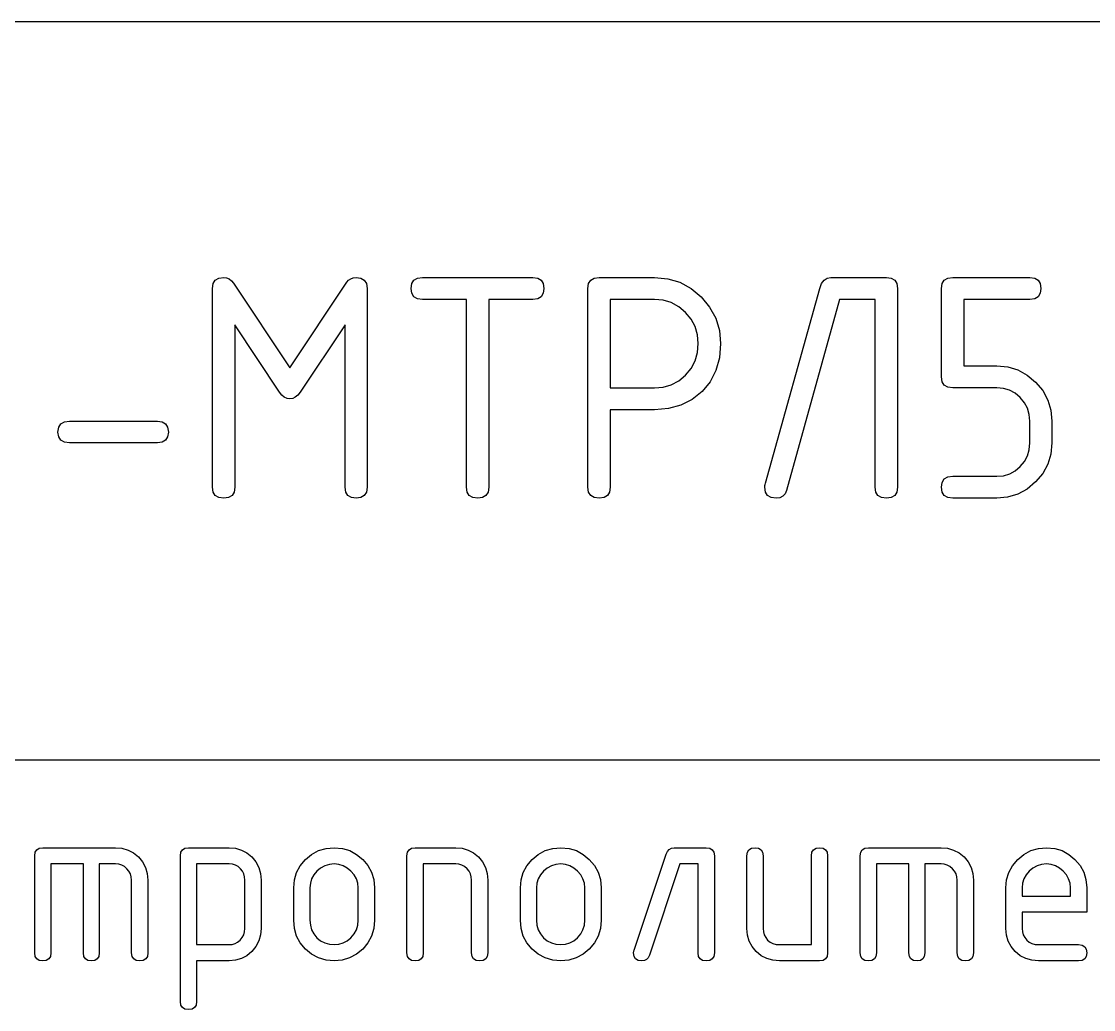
# Model space of a CAD drawing. Header units: millimetres. Extents: x 1 to 1188, y 1 to 840.
# Drawn here: x 1096.83 to 1111.4, y 47.29 to 60.71 of the extents above; entities that cross this region are included whole.
import ezdxf

# ---------------------------------------------------------------- set-up
doc = ezdxf.new("R2010")
doc.units = ezdxf.units.MM
doc.layers.add('GEOMETRY', color=7, linetype='Continuous')
doc.layers.add('TEXT_OUTLINE', color=7, linetype='Continuous')

msp = doc.modelspace()

# ---------------------------------------------------------------- linework, layer by layer
at = {"layer": 'GEOMETRY'}
for points in [[(999.815, 60.714), (1184.79, 60.714)], [(1099.715, 57.157), (1100.481, 56.005), (1101.253, 57.169)], [(1102.282, 57.235), (1103.782, 57.235)], [(1104.684, 57.235), (1105.434, 57.235)], [(1107.83, 57.235), (1108.585, 57.235)], [(1109.487, 57.235), (1110.535, 57.235)], [(1099.428, 54.385), (1099.428, 57.086)], [(1101.529, 57.086), (1101.529, 54.385)], [(1104.53, 54.385), (1104.53, 57.086)], [(1106.942, 54.44), (1107.681, 57.086)], [(1108.734, 57.086), (1108.734, 54.385)], [(1109.333, 55.884), (1109.333, 57.086)], [(1102.878, 54.385), (1102.878, 56.937), (1102.282, 56.937)], [(1103.782, 56.937), (1103.181, 56.937), (1103.181, 54.385)], [(1104.833, 56.937), (1104.833, 55.735), (1105.434, 55.735)], [(1105.434, 56.937), (1104.833, 56.937)], [(1108.431, 54.385), (1108.431, 56.937), (1107.946, 56.937), (1107.229, 54.341)], [(1110.535, 56.937), (1109.636, 56.937), (1109.636, 56.033), (1110.083, 56.033)], [(1100.338, 55.675), (1099.732, 56.59), (1099.732, 54.385)], [(1101.231, 54.385), (1101.231, 56.59), (1100.619, 55.675)], [(1110.083, 55.735), (1109.487, 55.735)], [(1105.434, 55.438), (1104.833, 55.438), (1104.833, 54.385)], [(1097.484, 55.283), (1098.68, 55.283)], [(1110.535, 54.986), (1110.535, 55.283)], [(1110.832, 55.283), (1110.832, 54.986)], [(1098.68, 54.986), (1097.484, 54.986)], [(1109.487, 54.534), (1110.083, 54.534)], [(1110.083, 54.236), (1109.487, 54.236)], [(999.815, 50.68), (1064.776, 50.68), (1184.79, 50.68)], [(1097.013, 48.06), (1097.013, 49.377)], [(1097.123, 49.487), (1098.11, 49.487)], [(1098.993, 47.398), (1098.993, 49.377)], [(1099.103, 49.487), (1099.654, 49.487)], [(1102.071, 48.06), (1102.071, 49.377)], [(1102.182, 49.487), (1102.733, 49.487)], [(1105.156, 48.093), (1105.591, 49.399)], [(1105.701, 49.487), (1106.137, 49.487)], [(1106.247, 49.377), (1106.247, 48.06)], [(1106.69, 48.391), (1106.69, 49.377)], [(1106.91, 49.377), (1106.91, 48.391)], [(1107.131, 48.17), (1107.566, 48.17), (1107.566, 49.377)], [(1107.786, 49.377), (1107.786, 48.06)], [(1108.229, 48.06), (1108.229, 49.377)], [(1108.339, 49.487), (1109.326, 49.487)], [(1097.674, 48.06), (1097.674, 49.267), (1097.233, 49.267), (1097.233, 48.06)], [(1098.11, 49.267), (1097.889, 49.267), (1097.889, 48.06)], [(1099.213, 49.267), (1099.213, 48.17), (1099.654, 48.17)], [(1099.654, 49.267), (1099.213, 49.267)], [(1102.733, 49.267), (1102.292, 49.267), (1102.292, 48.06)], [(1106.027, 48.06), (1106.027, 49.267), (1105.779, 49.267), (1105.365, 48.027)], [(1108.89, 48.06), (1108.89, 49.267), (1108.449, 49.267), (1108.449, 48.06)], [(1109.326, 49.267), (1109.105, 49.267), (1109.105, 48.06)], [(1098.33, 48.06), (1098.33, 49.046)], [(1098.551, 49.046), (1098.551, 48.06)], [(1099.869, 48.391), (1099.869, 49.046)], [(1100.09, 49.046), (1100.09, 48.391)], [(1100.532, 48.501), (1100.532, 48.942)], [(1100.753, 48.942), (1100.753, 48.501)], [(1101.408, 48.501), (1101.408, 48.942)], [(1101.629, 48.942), (1101.629, 48.501)], [(1102.948, 48.06), (1102.948, 49.046)], [(1103.168, 49.046), (1103.168, 48.06)], [(1103.611, 48.501), (1103.611, 48.942)], [(1103.831, 48.942), (1103.831, 48.501)], [(1104.487, 48.501), (1104.487, 48.942)], [(1104.708, 48.942), (1104.708, 48.501)], [(1109.546, 48.06), (1109.546, 49.046)], [(1109.767, 49.046), (1109.767, 48.06)], [(1110.209, 48.391), (1110.209, 48.942)], [(1110.429, 48.942), (1110.429, 48.831), (1111.085, 48.831), (1111.085, 48.942)], [(1111.306, 48.942), (1111.306, 48.611), (1110.429, 48.611)], [(1110.429, 48.611), (1110.429, 48.391)], [(1110.65, 48.17), (1111.195, 48.17)], [(1099.654, 47.95), (1099.213, 47.95), (1099.213, 47.398)], [(1107.676, 47.95), (1107.131, 47.95)], [(1111.195, 47.95), (1110.65, 47.95)]]:
    msp.add_lwpolyline(points, dxfattribs=at)
at = {"layer": 'TEXT_OUTLINE'}
for points in [[(1099.428, 57.086), (1099.438, 57.151), (1099.467, 57.197), (1099.515, 57.225), (1099.583, 57.235)], [(1099.583, 57.235), (1099.62, 57.23), (1099.654, 57.215), (1099.686, 57.191), (1099.715, 57.157)], [(1101.253, 57.169), (1101.277, 57.197), (1101.307, 57.218), (1101.341, 57.231), (1101.38, 57.235)], [(1101.38, 57.235), (1101.445, 57.225), (1101.491, 57.197), (1101.519, 57.151), (1101.529, 57.086)], [(1102.128, 57.086), (1102.138, 57.151), (1102.166, 57.197), (1102.215, 57.225), (1102.282, 57.235)], [(1103.782, 57.235), (1103.847, 57.225), (1103.893, 57.197), (1103.921, 57.151), (1103.931, 57.086)], [(1104.53, 57.086), (1104.539, 57.151), (1104.568, 57.197), (1104.616, 57.225), (1104.684, 57.235)], [(1105.434, 57.235), (1105.614, 57.218), (1105.779, 57.169), (1105.93, 57.086), (1106.068, 56.97)], [(1107.681, 57.086), (1107.704, 57.151), (1107.737, 57.197), (1107.779, 57.225), (1107.83, 57.235)], [(1108.585, 57.235), (1108.65, 57.225), (1108.697, 57.197), (1108.725, 57.151), (1108.734, 57.086)], [(1109.333, 57.086), (1109.343, 57.151), (1109.371, 57.197), (1109.42, 57.225), (1109.487, 57.235)], [(1110.535, 57.235), (1110.6, 57.225), (1110.646, 57.197), (1110.674, 57.151), (1110.684, 57.086)], [(1102.282, 56.937), (1102.215, 56.946), (1102.166, 56.974), (1102.138, 57.021), (1102.128, 57.086)], [(1103.931, 57.086), (1103.921, 57.021), (1103.893, 56.974), (1103.847, 56.946), (1103.782, 56.937)], [(1106.068, 56.97), (1106.183, 56.833), (1106.266, 56.682), (1106.316, 56.516), (1106.332, 56.336)], [(1110.684, 57.086), (1110.674, 57.021), (1110.646, 56.974), (1110.6, 56.946), (1110.535, 56.937)], [(1105.853, 56.761), (1105.762, 56.838), (1105.662, 56.893), (1105.553, 56.926), (1105.434, 56.937)], [(1106.029, 56.336), (1106.018, 56.457), (1105.985, 56.569), (1105.93, 56.67), (1105.853, 56.761)], [(1105.853, 55.906), (1105.93, 55.999), (1105.985, 56.102), (1106.018, 56.214), (1106.029, 56.336)], [(1106.332, 56.336), (1106.316, 56.144), (1106.268, 55.972), (1106.189, 55.819), (1106.079, 55.686)], [(1110.083, 56.033), (1110.234, 56.019), (1110.372, 55.978), (1110.498, 55.909), (1110.612, 55.813)], [(1105.434, 55.735), (1105.553, 55.746), (1105.662, 55.778), (1105.762, 55.831), (1105.853, 55.906)], [(1109.487, 55.735), (1109.42, 55.745), (1109.371, 55.773), (1109.343, 55.819), (1109.333, 55.884)], [(1110.612, 55.813), (1110.708, 55.697), (1110.777, 55.57), (1110.818, 55.432), (1110.832, 55.283)], [(1100.481, 55.587), (1100.441, 55.592), (1100.404, 55.608), (1100.369, 55.636), (1100.338, 55.675)], [(1100.619, 55.675), (1100.587, 55.636), (1100.554, 55.608), (1100.519, 55.592), (1100.481, 55.587)], [(1106.079, 55.686), (1105.945, 55.577), (1105.793, 55.5), (1105.623, 55.453), (1105.434, 55.438)], [(1110.402, 55.603), (1110.333, 55.661), (1110.256, 55.702), (1110.173, 55.727), (1110.083, 55.735)], [(1110.535, 55.283), (1110.526, 55.373), (1110.502, 55.457), (1110.46, 55.533), (1110.402, 55.603)], [(1097.329, 55.135), (1097.339, 55.2), (1097.368, 55.246), (1097.416, 55.274), (1097.484, 55.283)], [(1098.68, 55.283), (1098.745, 55.274), (1098.791, 55.246), (1098.819, 55.2), (1098.829, 55.135)], [(1097.484, 54.986), (1097.416, 54.995), (1097.368, 55.023), (1097.339, 55.069), (1097.329, 55.135)], [(1098.829, 55.135), (1098.819, 55.069), (1098.791, 55.023), (1098.745, 54.995), (1098.68, 54.986)], [(1110.402, 54.666), (1110.46, 54.736), (1110.502, 54.812), (1110.526, 54.895), (1110.535, 54.986)], [(1110.832, 54.986), (1110.818, 54.836), (1110.777, 54.698), (1110.708, 54.572), (1110.612, 54.457)], [(1110.083, 54.534), (1110.175, 54.542), (1110.259, 54.567), (1110.334, 54.608), (1110.402, 54.666)], [(1109.333, 54.385), (1109.343, 54.45), (1109.371, 54.497), (1109.42, 54.524), (1109.487, 54.534)], [(1099.583, 54.236), (1099.515, 54.245), (1099.467, 54.273), (1099.438, 54.32), (1099.428, 54.385)], [(1099.732, 54.385), (1099.722, 54.32), (1099.694, 54.273), (1099.648, 54.245), (1099.583, 54.236)], [(1101.38, 54.236), (1101.315, 54.245), (1101.268, 54.273), (1101.24, 54.32), (1101.231, 54.385)], [(1101.529, 54.385), (1101.519, 54.32), (1101.491, 54.273), (1101.445, 54.245), (1101.38, 54.236)], [(1103.032, 54.236), (1102.964, 54.245), (1102.916, 54.273), (1102.887, 54.32), (1102.878, 54.385)], [(1103.181, 54.385), (1103.172, 54.32), (1103.144, 54.273), (1103.097, 54.245), (1103.032, 54.236)], [(1104.684, 54.236), (1104.616, 54.245), (1104.568, 54.273), (1104.539, 54.32), (1104.53, 54.385)], [(1104.833, 54.385), (1104.824, 54.32), (1104.796, 54.273), (1104.749, 54.245), (1104.684, 54.236)], [(1106.931, 54.385), (1106.932, 54.394), (1106.934, 54.407), (1106.937, 54.422), (1106.942, 54.44)], [(1107.086, 54.236), (1107.018, 54.245), (1106.97, 54.273), (1106.941, 54.32), (1106.931, 54.385)], [(1107.229, 54.341), (1107.208, 54.295), (1107.177, 54.262), (1107.136, 54.243), (1107.086, 54.236)], [(1108.585, 54.236), (1108.517, 54.245), (1108.469, 54.273), (1108.44, 54.32), (1108.431, 54.385)], [(1108.734, 54.385), (1108.725, 54.32), (1108.697, 54.273), (1108.65, 54.245), (1108.585, 54.236)], [(1109.487, 54.236), (1109.42, 54.245), (1109.371, 54.273), (1109.343, 54.32), (1109.333, 54.385)], [(1110.612, 54.457), (1110.496, 54.36), (1110.369, 54.291), (1110.231, 54.25), (1110.083, 54.236)], [(1097.013, 49.377), (1097.02, 49.425), (1097.04, 49.46), (1097.075, 49.48), (1097.123, 49.487)], [(1098.11, 49.487), (1098.199, 49.479), (1098.281, 49.456), (1098.356, 49.416), (1098.424, 49.361)], [(1098.993, 49.377), (1098.999, 49.425), (1099.02, 49.46), (1099.054, 49.48), (1099.103, 49.487)], [(1099.654, 49.487), (1099.742, 49.479), (1099.822, 49.456), (1099.896, 49.416), (1099.963, 49.361)], [(1100.692, 49.328), (1100.776, 49.397), (1100.87, 49.447), (1100.972, 49.477), (1101.083, 49.487)], [(1101.083, 49.487), (1101.194, 49.477), (1101.295, 49.447), (1101.387, 49.397), (1101.469, 49.328)], [(1102.071, 49.377), (1102.078, 49.425), (1102.099, 49.46), (1102.133, 49.48), (1102.182, 49.487)], [(1102.733, 49.487), (1102.82, 49.479), (1102.901, 49.456), (1102.974, 49.416), (1103.042, 49.361)], [(1103.771, 49.328), (1103.855, 49.397), (1103.948, 49.447), (1104.051, 49.477), (1104.162, 49.487)], [(1104.162, 49.487), (1104.273, 49.477), (1104.374, 49.447), (1104.466, 49.397), (1104.548, 49.328)], [(1105.591, 49.399), (1105.608, 49.437), (1105.632, 49.465), (1105.663, 49.482), (1105.701, 49.487)], [(1106.137, 49.487), (1106.185, 49.48), (1106.219, 49.46), (1106.24, 49.425), (1106.247, 49.377)], [(1106.69, 49.377), (1106.696, 49.425), (1106.717, 49.46), (1106.751, 49.48), (1106.8, 49.487)], [(1106.8, 49.487), (1106.848, 49.48), (1106.882, 49.46), (1106.903, 49.425), (1106.91, 49.377)], [(1107.566, 49.377), (1107.573, 49.425), (1107.593, 49.46), (1107.628, 49.48), (1107.676, 49.487)], [(1107.676, 49.487), (1107.724, 49.48), (1107.759, 49.46), (1107.78, 49.425), (1107.786, 49.377)], [(1108.229, 49.377), (1108.236, 49.425), (1108.256, 49.46), (1108.291, 49.48), (1108.339, 49.487)], [(1109.326, 49.487), (1109.415, 49.479), (1109.497, 49.456), (1109.572, 49.416), (1109.64, 49.361)], [(1110.368, 49.328), (1110.453, 49.397), (1110.546, 49.447), (1110.649, 49.477), (1110.76, 49.487)], [(1110.76, 49.487), (1110.871, 49.477), (1110.972, 49.447), (1111.064, 49.397), (1111.146, 49.328)], [(1098.264, 49.201), (1098.231, 49.23), (1098.195, 49.25), (1098.154, 49.263), (1098.11, 49.267)], [(1098.424, 49.361), (1098.479, 49.293), (1098.519, 49.218), (1098.543, 49.136), (1098.551, 49.046)], [(1099.808, 49.201), (1099.776, 49.23), (1099.739, 49.25), (1099.699, 49.263), (1099.654, 49.267)], [(1099.963, 49.361), (1100.018, 49.293), (1100.058, 49.218), (1100.082, 49.136), (1100.09, 49.046)], [(1100.532, 48.942), (1100.542, 49.05), (1100.572, 49.151), (1100.622, 49.243), (1100.692, 49.328)], [(1101.083, 49.267), (1101.017, 49.261), (1100.955, 49.242), (1100.898, 49.211), (1100.846, 49.168)], [(1101.309, 49.168), (1101.26, 49.211), (1101.206, 49.242), (1101.147, 49.261), (1101.083, 49.267)], [(1101.469, 49.328), (1101.539, 49.245), (1101.589, 49.154), (1101.619, 49.053), (1101.629, 48.942)], [(1102.887, 49.201), (1102.854, 49.23), (1102.818, 49.25), (1102.777, 49.263), (1102.733, 49.267)], [(1103.042, 49.361), (1103.097, 49.293), (1103.136, 49.218), (1103.16, 49.136), (1103.168, 49.046)], [(1103.611, 48.942), (1103.621, 49.05), (1103.65, 49.151), (1103.7, 49.243), (1103.771, 49.328)], [(1104.162, 49.267), (1104.095, 49.261), (1104.034, 49.242), (1103.977, 49.211), (1103.925, 49.168)], [(1104.388, 49.168), (1104.338, 49.211), (1104.284, 49.242), (1104.226, 49.261), (1104.162, 49.267)], [(1104.548, 49.328), (1104.618, 49.245), (1104.668, 49.154), (1104.698, 49.053), (1104.708, 48.942)], [(1109.48, 49.201), (1109.447, 49.23), (1109.411, 49.25), (1109.37, 49.263), (1109.326, 49.267)], [(1109.64, 49.361), (1109.695, 49.293), (1109.735, 49.218), (1109.759, 49.136), (1109.767, 49.046)], [(1110.209, 48.942), (1110.218, 49.05), (1110.248, 49.151), (1110.298, 49.243), (1110.368, 49.328)], [(1110.76, 49.267), (1110.693, 49.261), (1110.632, 49.242), (1110.575, 49.211), (1110.523, 49.168)], [(1110.986, 49.168), (1110.936, 49.211), (1110.882, 49.242), (1110.823, 49.261), (1110.76, 49.267)], [(1111.146, 49.328), (1111.215, 49.245), (1111.265, 49.154), (1111.295, 49.053), (1111.306, 48.942)], [(1098.33, 49.046), (1098.326, 49.091), (1098.314, 49.131), (1098.293, 49.168), (1098.264, 49.201)], [(1099.869, 49.046), (1099.865, 49.091), (1099.854, 49.131), (1099.835, 49.168), (1099.808, 49.201)], [(1100.846, 49.168), (1100.805, 49.118), (1100.776, 49.064), (1100.758, 49.005), (1100.753, 48.942)], [(1101.408, 48.942), (1101.402, 49.005), (1101.384, 49.064), (1101.353, 49.118), (1101.309, 49.168)], [(1102.948, 49.046), (1102.944, 49.091), (1102.933, 49.131), (1102.914, 49.168), (1102.887, 49.201)], [(1103.925, 49.168), (1103.884, 49.118), (1103.854, 49.064), (1103.837, 49.005), (1103.831, 48.942)], [(1104.487, 48.942), (1104.481, 49.005), (1104.462, 49.064), (1104.431, 49.118), (1104.388, 49.168)], [(1109.546, 49.046), (1109.542, 49.091), (1109.53, 49.131), (1109.509, 49.168), (1109.48, 49.201)], [(1110.523, 49.168), (1110.481, 49.118), (1110.452, 49.064), (1110.435, 49.005), (1110.429, 48.942)], [(1111.085, 48.942), (1111.079, 49.005), (1111.06, 49.064), (1111.029, 49.118), (1110.986, 49.168)], [(1099.803, 48.231), (1099.832, 48.265), (1099.853, 48.303), (1099.865, 48.345), (1099.869, 48.391)], [(1100.09, 48.391), (1100.082, 48.303), (1100.058, 48.221), (1100.018, 48.146), (1099.963, 48.076)], [(1100.692, 48.109), (1100.622, 48.194), (1100.572, 48.287), (1100.542, 48.389), (1100.532, 48.501)], [(1100.753, 48.501), (1100.758, 48.434), (1100.776, 48.372), (1100.805, 48.316), (1100.846, 48.264)], [(1101.309, 48.264), (1101.353, 48.316), (1101.384, 48.372), (1101.402, 48.434), (1101.408, 48.501)], [(1101.629, 48.501), (1101.619, 48.389), (1101.589, 48.287), (1101.539, 48.194), (1101.469, 48.109)], [(1103.771, 48.109), (1103.7, 48.194), (1103.65, 48.287), (1103.621, 48.389), (1103.611, 48.501)], [(1103.831, 48.501), (1103.837, 48.434), (1103.854, 48.372), (1103.884, 48.316), (1103.925, 48.264)], [(1104.388, 48.264), (1104.431, 48.316), (1104.462, 48.372), (1104.481, 48.434), (1104.487, 48.501)], [(1104.708, 48.501), (1104.698, 48.389), (1104.668, 48.287), (1104.618, 48.194), (1104.548, 48.109)], [(1106.816, 48.076), (1106.76, 48.143), (1106.721, 48.218), (1106.697, 48.3), (1106.69, 48.391)], [(1106.91, 48.391), (1106.914, 48.345), (1106.925, 48.303), (1106.944, 48.265), (1106.971, 48.231)], [(1110.335, 48.076), (1110.28, 48.143), (1110.24, 48.218), (1110.216, 48.3), (1110.209, 48.391)], [(1110.429, 48.391), (1110.433, 48.345), (1110.444, 48.303), (1110.463, 48.265), (1110.49, 48.231)], [(1099.654, 48.17), (1099.696, 48.174), (1099.735, 48.185), (1099.77, 48.204), (1099.803, 48.231)], [(1100.846, 48.264), (1100.898, 48.222), (1100.955, 48.193), (1101.017, 48.176), (1101.083, 48.17)], [(1101.083, 48.17), (1101.147, 48.176), (1101.206, 48.193), (1101.26, 48.222), (1101.309, 48.264)], [(1103.925, 48.264), (1103.977, 48.222), (1104.034, 48.193), (1104.095, 48.176), (1104.162, 48.17)], [(1104.162, 48.17), (1104.226, 48.176), (1104.284, 48.193), (1104.338, 48.222), (1104.388, 48.264)], [(1106.971, 48.231), (1107.005, 48.204), (1107.043, 48.185), (1107.085, 48.174), (1107.131, 48.17)], [(1110.49, 48.231), (1110.524, 48.204), (1110.562, 48.185), (1110.604, 48.174), (1110.65, 48.17)], [(1099.963, 48.076), (1099.896, 48.02), (1099.822, 47.981), (1099.742, 47.957), (1099.654, 47.95)], [(1101.083, 47.95), (1100.972, 47.959), (1100.87, 47.989), (1100.776, 48.039), (1100.692, 48.109)], [(1101.469, 48.109), (1101.385, 48.039), (1101.292, 47.989), (1101.192, 47.959), (1101.083, 47.95)], [(1104.162, 47.95), (1104.051, 47.959), (1103.948, 47.989), (1103.855, 48.039), (1103.771, 48.109)], [(1104.548, 48.109), (1104.463, 48.039), (1104.371, 47.989), (1104.271, 47.959), (1104.162, 47.95)], [(1105.15, 48.06), (1105.15, 48.07), (1105.151, 48.078), (1105.153, 48.086), (1105.156, 48.093)], [(1107.131, 47.95), (1107.04, 47.957), (1106.958, 47.981), (1106.883, 48.02), (1106.816, 48.076)], [(1110.65, 47.95), (1110.559, 47.957), (1110.477, 47.981), (1110.402, 48.02), (1110.335, 48.076)], [(1111.195, 48.17), (1111.243, 48.163), (1111.278, 48.142), (1111.299, 48.108), (1111.306, 48.06)], [(1097.123, 47.95), (1097.075, 47.956), (1097.04, 47.977), (1097.02, 48.011), (1097.013, 48.06)], [(1097.233, 48.06), (1097.227, 48.011), (1097.206, 47.977), (1097.171, 47.956), (1097.123, 47.95)], [(1097.785, 47.95), (1097.736, 47.956), (1097.702, 47.977), (1097.681, 48.011), (1097.674, 48.06)], [(1097.889, 48.06), (1097.883, 48.011), (1097.863, 47.977), (1097.83, 47.956), (1097.785, 47.95)], [(1098.441, 47.95), (1098.392, 47.956), (1098.358, 47.977), (1098.337, 48.011), (1098.33, 48.06)], [(1098.551, 48.06), (1098.544, 48.011), (1098.523, 47.977), (1098.489, 47.956), (1098.441, 47.95)], [(1102.182, 47.95), (1102.133, 47.956), (1102.099, 47.977), (1102.078, 48.011), (1102.071, 48.06)], [(1102.292, 48.06), (1102.285, 48.011), (1102.264, 47.977), (1102.23, 47.956), (1102.182, 47.95)], [(1103.058, 47.95), (1103.009, 47.956), (1102.975, 47.977), (1102.955, 48.011), (1102.948, 48.06)], [(1103.168, 48.06), (1103.161, 48.011), (1103.141, 47.977), (1103.106, 47.956), (1103.058, 47.95)], [(1105.26, 47.95), (1105.212, 47.956), (1105.177, 47.977), (1105.157, 48.011), (1105.15, 48.06)], [(1105.365, 48.027), (1105.348, 47.993), (1105.325, 47.969), (1105.296, 47.954), (1105.26, 47.95)], [(1106.137, 47.95), (1106.088, 47.956), (1106.054, 47.977), (1106.033, 48.011), (1106.027, 48.06)], [(1106.247, 48.06), (1106.24, 48.011), (1106.219, 47.977), (1106.185, 47.956), (1106.137, 47.95)], [(1107.786, 48.06), (1107.78, 48.011), (1107.759, 47.977), (1107.724, 47.956), (1107.676, 47.95)], [(1108.339, 47.95), (1108.291, 47.956), (1108.256, 47.977), (1108.236, 48.011), (1108.229, 48.06)], [(1108.449, 48.06), (1108.442, 48.011), (1108.422, 47.977), (1108.387, 47.956), (1108.339, 47.95)], [(1109.001, 47.95), (1108.952, 47.956), (1108.918, 47.977), (1108.897, 48.011), (1108.89, 48.06)], [(1109.105, 48.06), (1109.099, 48.011), (1109.079, 47.977), (1109.046, 47.956), (1109.001, 47.95)], [(1109.657, 47.95), (1109.608, 47.956), (1109.574, 47.977), (1109.553, 48.011), (1109.546, 48.06)], [(1109.767, 48.06), (1109.76, 48.011), (1109.739, 47.977), (1109.705, 47.956), (1109.657, 47.95)], [(1111.306, 48.06), (1111.299, 48.011), (1111.278, 47.977), (1111.243, 47.956), (1111.195, 47.95)], [(1099.103, 47.288), (1099.054, 47.295), (1099.02, 47.316), (1098.999, 47.35), (1098.993, 47.398)], [(1099.213, 47.398), (1099.206, 47.35), (1099.185, 47.316), (1099.151, 47.295), (1099.103, 47.288)]]:
    msp.add_lwpolyline(points, dxfattribs=at)

doc.saveas('drawing.dxf')
